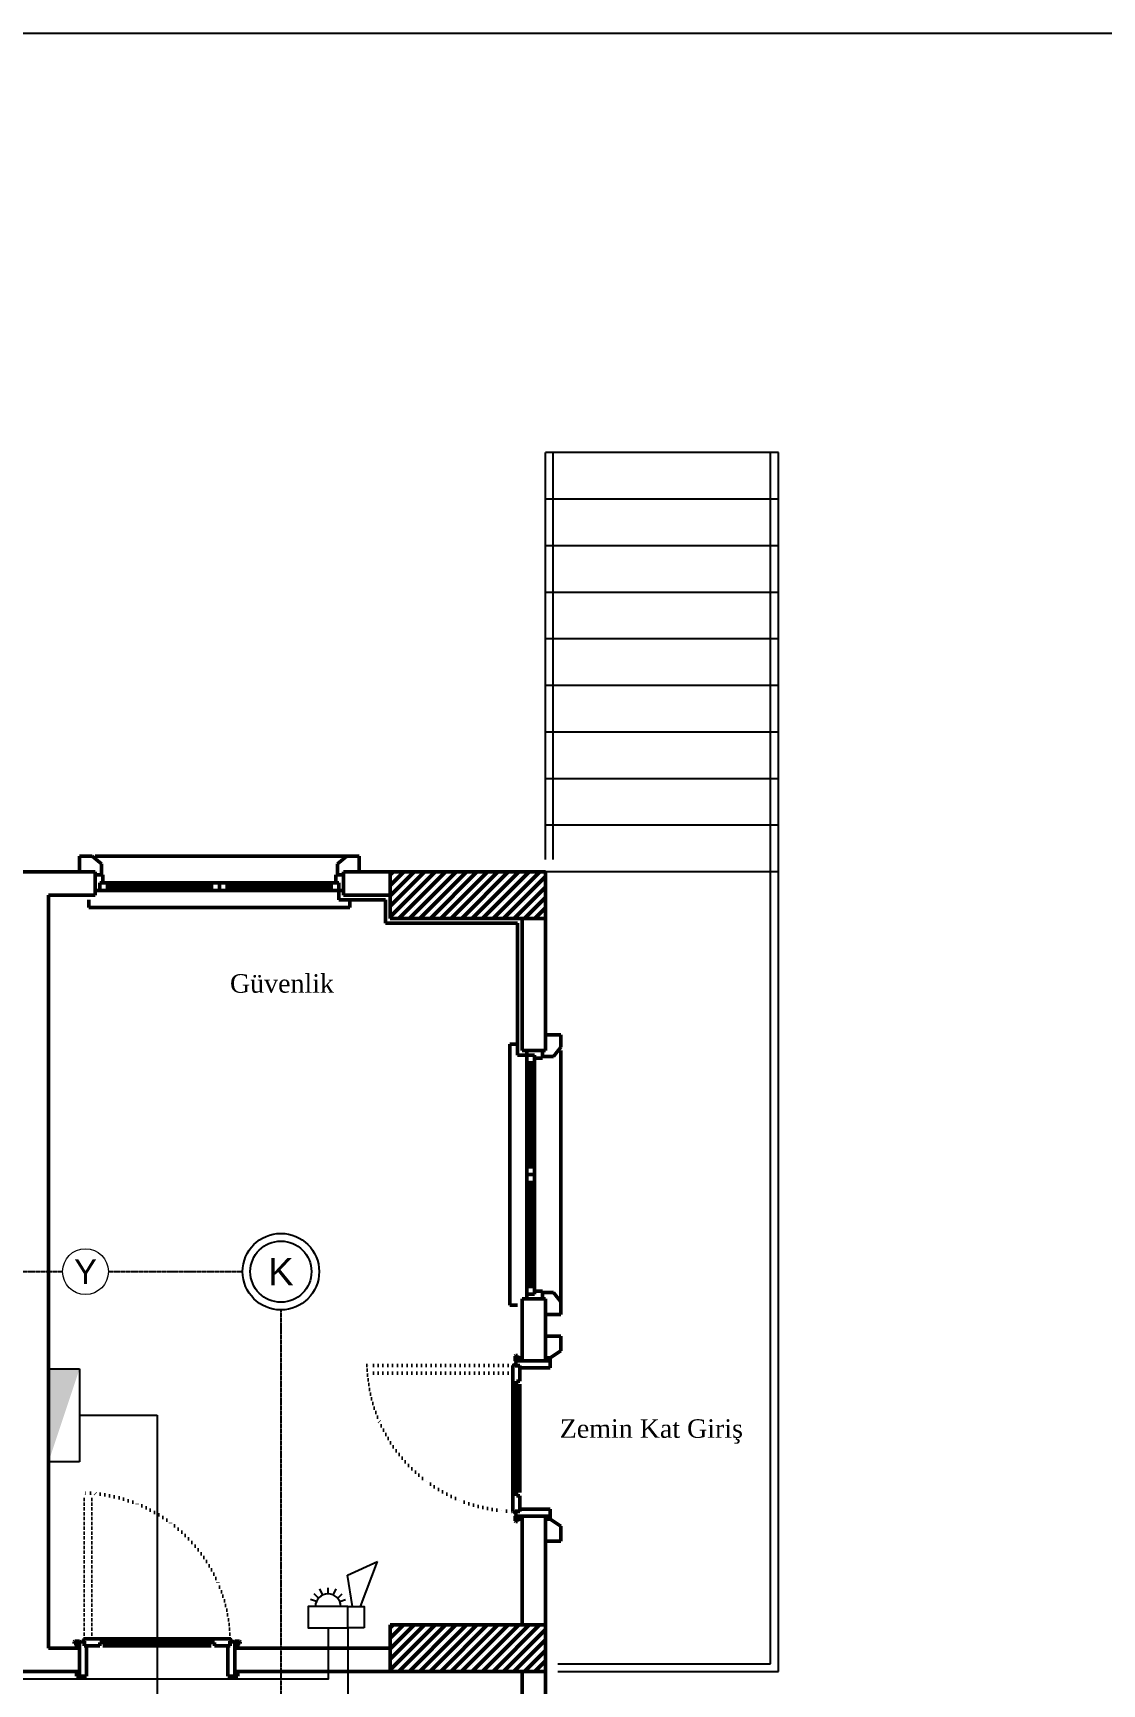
# Model space of a CAD drawing. Header units: millimetres. Extents: x 2046 to 14753, y 2361 to 29276.
# Drawn here: x 7711 to 8400, y 16113 to 17176 of the extents above; entities that cross this region are included whole.
import ezdxf
from ezdxf.enums import TextEntityAlignment as Align

# ---------------------------------------------------------------- set-up
doc = ezdxf.new("R2010")
doc.units = ezdxf.units.MM
doc.linetypes.add('ACAD_ISO07W100', pattern=[3, 0, -3])
doc.linetypes.add('CENTER', pattern=[1.625, 1.25, -0.125, 0.125, -0.125])
for name, color, linetype in [('2A-YANGIN ALARM HATTI', 5, 'Continuous'), ('2A-YANGIN ALGILAMA HATTI', 1, 'CENTER'), ('aydınlatma', 3, 'Continuous'), ('BLK-YANGIN', 3, 'Continuous'), ('BLK-YANGIN YAZI', 9, 'Continuous')]:
    doc.layers.add(name, color=color, linetype=linetype)
doc.layers.add('A.O. DUVAR', color=7, linetype='Continuous', lineweight=50)
doc.layers.add('yazi', color=251, linetype='Continuous', lineweight=25)
doc.styles.add('2A ELEKTRİK', font='swissl.ttf', dxfattribs={"height": 10})
doc.styles.add('A.O. MALZEME', font='times.ttf', dxfattribs={"height": 10})

# ---------------------------------------------------------------- blocks, each defined once
blk = doc.blocks.new('*U9')
at = {"layer": 'aydınlatma'}
for p, q in [((-30, 0), (-30, 19.992)), ((-30, 19.992), (30, 19.992)), ((30, 19.992), (30, 0)), ((-30, 0), (30, 0))]:
    blk.add_line(p, q, dxfattribs=at)
at = {"layer": 'aydınlatma', "color": 3}
blk.add_solid([(30, 0), (-30, 19.992), (-30, 0)], dxfattribs=at)
blk = doc.blocks.new('KD')
at = {"layer": 'BLK-YANGIN'}
for radius in [25, 20]:
    blk.add_circle((0, 0), radius, dxfattribs=at)
at = {"layer": 'BLK-YANGIN YAZI', "style": '2A ELEKTRİK'}
blk.add_text('K', height=18, dxfattribs=at).set_placement((0, 0), align=Align.MIDDLE_CENTER)
blk = doc.blocks.new('YB')
at = {"layer": 'BLK-YANGIN', "lineweight": 0}
blk.add_circle((-0.1, 0.1), 15, dxfattribs=at)
at = {"layer": 'BLK-YANGIN YAZI', "lineweight": 0, "style": '2A ELEKTRİK'}
blk.add_text('Y', height=16, dxfattribs=at).set_placement((-0.1, 0.1), align=Align.MIDDLE_CENTER)
blk = doc.blocks.new('FLK')
at = {"layer": 'BLK-YANGIN'}
for p, q in [((12.5, 33.9), (31.8, 42.6)), ((20.9, 13.6), (31.8, 42.6)), ((15.7, 13.6), (12.5, 33.9)), ((-6.2, 18.9), (-9, 21.8)), ((-3.3, 21), (-5.3, 25)), ((0, 21.7), (0, 25.7)), ((3.3, 21), (5.3, 25)), ((6.2, 18.9), (9, 21.8)), ((-7.5, 16.8), (-11.3, 18.1)), ((7.5, 16.8), (11.3, 18.1))]:
    blk.add_line(p, q, dxfattribs=at)
for points in [[(12.8, 0), (12.8, 13.6), (-12.8, 13.6), (-12.8, 0)], [(23.2, 0), (12.8, 0), (12.8, 13.6), (23.2, 13.6)]]:
    blk.add_lwpolyline(points, close=True, dxfattribs=at)
blk.add_arc((0, 13.6), 8.17, 0, 180, dxfattribs=at)

msp = doc.modelspace()

# ---------------------------------------------------------------- linework, layer by layer
at = {"layer": '2A-YANGIN ALARM HATTI'}
for points in [[(7901.162, 16149.047), (7901.162, 16120.858), (7901.162, 16115.858), (7529.798, 16115.858), (7529.798, 16149.047)], [(7716.152, 15757.859), (7914.009, 15757.859), (7914.009, 16149.047)]]:
    msp.add_lwpolyline(points, dxfattribs=at)
at = {"layer": '2A-YANGIN ALGILAMA HATTI'}
for points in [[(7517.695, 16378.358), (7730.175, 16378.358)], [(7759.725, 16378.358), (7846.152, 16378.358)], [(7870.777, 16353.733), (7870.777, 15762.859), (7716.152, 15762.859)]]:
    msp.add_lwpolyline(points, dxfattribs=at)
at = {"layer": 'A.O. DUVAR', "lineweight": 25, "ltscale": 4}
for p, q in [((8191.152, 16905.858), (8041.152, 16905.858)), ((8041.152, 16643.858), (8041.152, 16905.858)), ((8046.152, 16643.858), (8046.152, 16905.858)), ((8186.152, 16125.858), (8186.152, 16905.858)), ((8186.152, 16905.858), (8186.152, 16905.858)), ((8191.152, 16635.858), (8191.152, 16905.858)), ((8191.152, 16875.858), (8041.152, 16875.858)), ((8191.152, 16845.858), (8041.152, 16845.858)), ((8191.152, 16815.858), (8041.152, 16815.858)), ((8191.152, 16785.858), (8041.152, 16785.858)), ((8191.152, 16755.858), (8041.152, 16755.858)), ((8191.152, 16725.858), (8041.152, 16725.858)), ((8191.152, 16695.858), (8041.152, 16695.858)), ((8191.152, 16665.858), (8041.152, 16665.858)), ((8191.152, 16635.858), (8041.152, 16635.858)), ((8191.152, 16635.858), (8049.152, 16635.858)), ((8191.152, 16120.858), (8191.152, 16635.858)), ((8049.152, 16125.858), (8186.152, 16125.858)), ((8049.152, 16120.858), (8191.152, 16120.858))]:
    msp.add_line(p, q, dxfattribs=at)
at = {"layer": 'A.O. DUVAR', "ltscale": 100}
for p, q in [((7749.137, 16645.858), (7741.152, 16645.858)), ((7741.152, 16645.858), (7741.152, 16635.858)), ((7749.137, 16645.858), (7741.152, 16645.858)), ((7741.152, 16645.858), (7741.152, 16635.858)), ((7755.152, 16641.06), (7749.137, 16645.858)), ((7755.152, 16641.06), (7749.137, 16645.858)), ((7907.152, 16641.06), (7913.167, 16645.858)), ((7907.152, 16641.06), (7913.167, 16645.858)), ((7913.167, 16645.858), (7921.152, 16645.858)), ((7913.167, 16645.858), (7921.152, 16645.858)), ((7921.152, 16645.858), (7921.152, 16635.858)), ((7921.152, 16645.858), (7921.152, 16635.858)), ((7741.152, 16635.858), (7751.152, 16635.858)), ((7741.152, 16635.858), (7751.152, 16635.858)), ((7751.152, 16635.858), (7751.152, 16633.858)), ((7751.152, 16635.858), (7751.152, 16633.858)), ((7751.152, 16633.858), (7755.152, 16633.858)), ((7751.152, 16633.858), (7755.152, 16633.858)), ((7755.152, 16633.858), (7755.152, 16641.06)), ((7755.152, 16633.858), (7755.152, 16641.06)), ((7907.152, 16633.858), (7907.152, 16641.06)), ((7907.152, 16633.858), (7907.152, 16641.06)), ((7911.152, 16633.858), (7907.152, 16633.858)), ((7911.152, 16633.858), (7907.152, 16633.858)), ((7921.152, 16635.858), (7911.152, 16635.858)), ((7911.152, 16635.858), (7911.152, 16633.858)), ((7921.152, 16635.858), (7911.152, 16635.858)), ((7911.152, 16635.858), (7911.152, 16633.858)), ((8051.152, 16530.858), (8041.152, 16530.858)), ((8041.152, 16530.858), (8041.152, 16520.858)), ((8051.152, 16530.858), (8041.152, 16530.858)), ((8041.152, 16530.858), (8041.152, 16520.858)), ((8051.152, 16522.873), (8051.152, 16530.858)), ((8051.152, 16522.873), (8051.152, 16530.858)), ((8041.152, 16520.858), (8039.152, 16520.858)), ((8039.152, 16520.858), (8039.152, 16516.858)), ((8041.152, 16520.858), (8039.152, 16520.858)), ((8039.152, 16520.858), (8039.152, 16516.858)), ((8039.152, 16516.858), (8046.354, 16516.858)), ((8039.152, 16516.858), (8046.354, 16516.858)), ((8046.354, 16516.858), (8051.152, 16522.873)), ((8046.354, 16516.858), (8051.152, 16522.873)), ((8039.152, 16360.858), (8039.152, 16364.858)), ((8039.152, 16364.858), (8046.354, 16364.858)), ((8039.152, 16360.858), (8039.152, 16364.858)), ((8039.152, 16364.858), (8046.354, 16364.858)), ((8041.152, 16360.858), (8039.152, 16360.858)), ((8041.152, 16360.858), (8039.152, 16360.858)), ((8041.152, 16350.858), (8041.152, 16360.858)), ((8041.152, 16350.858), (8041.152, 16360.858)), ((8046.354, 16364.858), (8051.152, 16358.843)), ((8046.354, 16364.858), (8051.152, 16358.843)), ((8051.152, 16358.843), (8051.152, 16350.858)), ((8051.152, 16358.843), (8051.152, 16350.858)), ((8051.152, 16350.858), (8041.152, 16350.858)), ((8051.152, 16350.858), (8041.152, 16350.858)), ((8051.152, 16336.858), (8041.152, 16336.858)), ((8041.152, 16336.858), (8041.152, 16326.858)), ((8051.152, 16336.858), (8041.152, 16336.858)), ((8041.152, 16336.858), (8041.152, 16326.858)), ((8051.152, 16327.298), (8051.152, 16336.858)), ((8051.152, 16327.298), (8051.152, 16336.858)), ((8041.152, 16326.858), (8041.152, 16326.858)), ((8041.152, 16326.858), (8041.152, 16322.858)), ((8041.152, 16326.858), (8041.152, 16326.858)), ((8041.152, 16326.858), (8041.152, 16322.858)), ((8041.152, 16322.858), (8044.152, 16322.776)), ((8041.152, 16322.858), (8044.152, 16322.776)), ((8044.152, 16322.776), (8051.152, 16327.298)), ((8044.152, 16322.776), (8051.152, 16327.298)), ((8041.152, 16218.858), (8044.152, 16218.941)), ((8041.152, 16218.858), (8044.152, 16218.941)), ((8041.152, 16214.858), (8041.152, 16218.858)), ((8041.152, 16214.858), (8041.152, 16218.858)), ((8044.152, 16218.941), (8051.152, 16214.419)), ((8044.152, 16218.941), (8051.152, 16214.419)), ((8041.152, 16204.858), (8041.152, 16214.858)), ((8041.152, 16214.858), (8041.152, 16214.858)), ((8041.152, 16204.858), (8041.152, 16214.858)), ((8041.152, 16214.858), (8041.152, 16214.858)), ((8051.152, 16214.419), (8051.152, 16204.858)), ((8051.152, 16214.419), (8051.152, 16204.858)), ((8051.152, 16204.858), (8041.152, 16204.858)), ((8051.152, 16204.858), (8041.152, 16204.858))]:
    msp.add_line(p, q, dxfattribs=at)
at = {"layer": 'A.O. DUVAR'}
for p, q in [((7751.137, 16645.858), (7913.167, 16645.858)), ((7751.137, 16645.858), (7913.167, 16645.858)), ((7501.152, 16635.858), (7751.152, 16635.858)), ((7751.152, 16635.858), (7751.152, 16620.858)), ((7756.152, 16633.858), (7751.152, 16633.858)), ((7751.152, 16633.858), (7751.152, 16623.858)), ((7756.152, 16633.858), (7751.152, 16633.858)), ((7751.152, 16633.858), (7751.152, 16623.858)), ((7756.152, 16628.858), (7756.152, 16633.858)), ((7756.152, 16628.858), (7756.152, 16633.858)), ((7906.152, 16633.858), (7911.152, 16633.858)), ((7906.152, 16628.858), (7906.152, 16633.858)), ((7906.152, 16633.858), (7911.152, 16633.858)), ((7906.152, 16628.858), (7906.152, 16633.858)), ((7911.152, 16635.858), (7941.152, 16635.858)), ((7911.152, 16620.858), (7911.152, 16635.858)), ((7911.152, 16633.858), (7911.152, 16623.858)), ((7911.152, 16633.858), (7911.152, 16623.858)), ((7941.152, 16635.858), (8041.152, 16635.858)), ((7941.152, 16605.858), (7941.152, 16635.858)), ((7941.152, 16635.858), (7941.152, 16620.858)), ((8041.152, 16635.858), (8041.152, 16605.858)), ((7751.152, 16620.858), (7721.152, 16620.858)), ((7721.152, 16620.858), (7721.152, 16135.858)), ((7751.152, 16623.858), (7754.152, 16623.858)), ((7751.152, 16623.858), (7754.152, 16623.858)), ((7754.152, 16623.858), (7754.152, 16628.858)), ((7754.152, 16628.858), (7756.152, 16628.858)), ((7759.152, 16628.858), (7754.152, 16628.858)), ((7754.152, 16628.858), (7754.152, 16623.858)), ((7754.152, 16623.858), (7754.152, 16628.858)), ((7754.152, 16628.858), (7756.152, 16628.858)), ((7759.152, 16628.858), (7754.152, 16628.858)), ((7754.152, 16628.858), (7754.152, 16623.858)), ((7754.152, 16623.858), (7759.152, 16623.858)), ((7754.152, 16623.858), (7759.152, 16623.858)), ((7826.152, 16628.858), (7759.152, 16628.858)), ((7759.152, 16623.858), (7759.152, 16628.858)), ((7826.152, 16628.858), (7759.152, 16628.858)), ((7759.152, 16623.858), (7759.152, 16628.858)), ((7759.152, 16627.358), (7826.152, 16627.358)), ((7759.152, 16627.358), (7826.152, 16627.358)), ((7759.152, 16626.358), (7826.152, 16626.358)), ((7759.152, 16626.358), (7826.152, 16626.358)), ((7759.152, 16625.358), (7826.152, 16625.358)), ((7759.152, 16625.358), (7826.152, 16625.358)), ((7759.152, 16623.858), (7826.152, 16623.858)), ((7759.152, 16623.858), (7826.152, 16623.858)), ((7831.152, 16628.858), (7826.152, 16628.858)), ((7826.152, 16628.858), (7826.152, 16623.858)), ((7831.152, 16628.858), (7826.152, 16628.858)), ((7826.152, 16628.858), (7826.152, 16623.858)), ((7826.152, 16623.858), (7831.152, 16623.858)), ((7826.152, 16623.858), (7831.152, 16623.858)), ((7831.152, 16623.858), (7831.152, 16628.858)), ((7831.152, 16623.858), (7831.152, 16628.858)), ((7831.152, 16628.858), (7836.152, 16628.858)), ((7831.152, 16623.858), (7831.152, 16628.858)), ((7831.152, 16623.858), (7831.152, 16628.858)), ((7831.152, 16628.858), (7836.152, 16628.858)), ((7836.152, 16623.858), (7831.152, 16623.858)), ((7836.152, 16623.858), (7831.152, 16623.858)), ((7836.152, 16628.858), (7836.152, 16623.858)), ((7836.152, 16628.858), (7903.152, 16628.858)), ((7836.152, 16628.858), (7836.152, 16623.858)), ((7836.152, 16628.858), (7903.152, 16628.858)), ((7903.152, 16627.358), (7836.152, 16627.358)), ((7903.152, 16627.358), (7836.152, 16627.358)), ((7903.152, 16626.358), (7836.152, 16626.358)), ((7903.152, 16626.358), (7836.152, 16626.358)), ((7903.152, 16625.358), (7836.152, 16625.358)), ((7903.152, 16625.358), (7836.152, 16625.358)), ((7903.152, 16623.858), (7836.152, 16623.858)), ((7903.152, 16623.858), (7836.152, 16623.858)), ((7903.152, 16623.858), (7903.152, 16628.858)), ((7903.152, 16628.858), (7908.152, 16628.858)), ((7903.152, 16623.858), (7903.152, 16628.858)), ((7903.152, 16628.858), (7908.152, 16628.858)), ((7908.152, 16623.858), (7903.152, 16623.858)), ((7908.152, 16623.858), (7903.152, 16623.858)), ((7908.152, 16628.858), (7906.152, 16628.858)), ((7908.152, 16628.858), (7906.152, 16628.858)), ((7908.152, 16623.858), (7908.152, 16628.858)), ((7908.152, 16628.858), (7908.152, 16623.858)), ((7908.152, 16623.858), (7908.152, 16628.858)), ((7908.152, 16628.858), (7908.152, 16623.858)), ((7908.152, 16623.858), (7908.152, 16617.858)), ((7911.152, 16623.858), (7908.152, 16623.858)), ((7911.152, 16623.858), (7908.152, 16623.858)), ((7911.152, 16623.858), (7911.152, 16620.858)), ((7911.152, 16620.858), (7941.152, 16620.858)), ((7941.152, 16620.858), (7911.152, 16620.858)), ((7941.152, 16620.858), (7911.152, 16620.858)), ((7941.152, 16620.858), (7941.152, 16605.858)), ((7941.152, 16605.858), (7941.152, 16620.858)), ((7747.152, 16617.858), (7747.152, 16612.858)), ((7747.152, 16617.858), (7747.152, 16612.858)), ((7747.152, 16612.858), (7915.152, 16612.858)), ((7747.152, 16612.858), (7915.152, 16612.858)), ((7908.152, 16617.858), (7938.152, 16617.858)), ((7915.152, 16612.858), (7915.152, 16617.858)), ((7915.152, 16612.858), (7915.152, 16617.858)), ((7938.152, 16617.858), (7938.152, 16602.858)), ((7938.152, 16602.858), (8023.152, 16602.858)), ((7941.152, 16605.858), (8026.152, 16605.858)), ((8026.152, 16605.858), (7941.152, 16605.858)), ((8041.152, 16605.858), (7941.152, 16605.858)), ((8023.152, 16602.858), (8023.152, 16517.858)), ((8026.152, 16605.858), (8026.152, 16520.858)), ((8026.152, 16520.858), (8026.152, 16605.858)), ((8026.152, 16520.858), (8026.152, 16605.858)), ((8026.152, 16605.858), (8041.152, 16605.858)), ((8041.152, 16605.858), (8041.152, 16520.858)), ((8023.152, 16524.858), (8018.152, 16524.858)), ((8018.152, 16524.858), (8018.152, 16356.858)), ((8023.152, 16524.858), (8018.152, 16524.858)), ((8018.152, 16524.858), (8018.152, 16356.858)), ((8023.152, 16517.858), (8029.152, 16517.858)), ((8026.152, 16520.858), (8029.152, 16520.858)), ((8041.152, 16520.858), (8026.152, 16520.858)), ((8039.152, 16520.858), (8029.152, 16520.858)), ((8029.152, 16520.858), (8029.152, 16517.858)), ((8039.152, 16520.858), (8029.152, 16520.858)), ((8029.152, 16520.858), (8029.152, 16517.858)), ((8029.152, 16517.858), (8034.152, 16517.858)), ((8029.152, 16517.858), (8029.152, 16512.858)), ((8034.152, 16517.858), (8029.152, 16517.858)), ((8029.152, 16517.858), (8034.152, 16517.858)), ((8029.152, 16517.858), (8029.152, 16512.858)), ((8034.152, 16517.858), (8029.152, 16517.858)), ((8034.152, 16517.858), (8034.152, 16515.858)), ((8034.152, 16512.858), (8034.152, 16517.858)), ((8034.152, 16517.858), (8034.152, 16515.858)), ((8034.152, 16512.858), (8034.152, 16517.858)), ((8034.152, 16515.858), (8039.152, 16515.858)), ((8034.152, 16515.858), (8039.152, 16515.858)), ((8039.152, 16515.858), (8039.152, 16520.858)), ((8039.152, 16515.858), (8039.152, 16520.858)), ((8051.152, 16520.873), (8051.152, 16358.843)), ((8051.152, 16520.873), (8051.152, 16358.843)), ((8029.152, 16512.858), (8029.152, 16445.858)), ((8029.152, 16512.858), (8034.152, 16512.858)), ((8029.152, 16512.858), (8029.152, 16445.858)), ((8029.152, 16512.858), (8034.152, 16512.858)), ((8030.652, 16512.858), (8030.652, 16445.858)), ((8030.652, 16512.858), (8030.652, 16445.858)), ((8031.652, 16512.858), (8031.652, 16445.858)), ((8031.652, 16512.858), (8031.652, 16445.858)), ((8032.652, 16512.858), (8032.652, 16445.858)), ((8032.652, 16512.858), (8032.652, 16445.858)), ((8034.152, 16445.858), (8034.152, 16512.858)), ((8034.152, 16445.858), (8034.152, 16512.858)), ((8029.152, 16445.858), (8029.152, 16440.858)), ((8034.152, 16445.858), (8029.152, 16445.858)), ((8029.152, 16445.858), (8029.152, 16440.858)), ((8034.152, 16445.858), (8029.152, 16445.858)), ((8029.152, 16440.858), (8034.152, 16440.858)), ((8029.152, 16435.858), (8029.152, 16440.858)), ((8029.152, 16440.858), (8034.152, 16440.858)), ((8029.152, 16440.858), (8034.152, 16440.858)), ((8029.152, 16435.858), (8029.152, 16440.858)), ((8029.152, 16440.858), (8034.152, 16440.858)), ((8034.152, 16440.858), (8034.152, 16445.858)), ((8034.152, 16440.858), (8034.152, 16445.858)), ((8034.152, 16440.858), (8034.152, 16435.858)), ((8034.152, 16440.858), (8034.152, 16435.858)), ((8029.152, 16368.858), (8029.152, 16435.858)), ((8034.152, 16435.858), (8029.152, 16435.858)), ((8029.152, 16368.858), (8029.152, 16435.858)), ((8034.152, 16435.858), (8029.152, 16435.858)), ((8030.652, 16368.858), (8030.652, 16435.858)), ((8030.652, 16368.858), (8030.652, 16435.858)), ((8031.652, 16368.858), (8031.652, 16435.858)), ((8031.652, 16368.858), (8031.652, 16435.858)), ((8032.652, 16368.858), (8032.652, 16435.858)), ((8032.652, 16368.858), (8032.652, 16435.858)), ((8034.152, 16435.858), (8034.152, 16368.858)), ((8034.152, 16435.858), (8034.152, 16368.858)), ((8029.152, 16363.858), (8029.152, 16368.858)), ((8029.152, 16368.858), (8034.152, 16368.858)), ((8029.152, 16363.858), (8029.152, 16368.858)), ((8029.152, 16368.858), (8034.152, 16368.858)), ((8034.152, 16368.858), (8034.152, 16363.858)), ((8034.152, 16368.858), (8034.152, 16363.858)), ((8034.152, 16363.858), (8034.152, 16365.858)), ((8034.152, 16365.858), (8039.152, 16365.858)), ((8034.152, 16363.858), (8034.152, 16365.858)), ((8034.152, 16365.858), (8039.152, 16365.858)), ((8039.152, 16365.858), (8039.152, 16360.858)), ((8039.152, 16365.858), (8039.152, 16360.858)), ((8018.152, 16356.858), (8023.152, 16356.858)), ((8018.152, 16356.858), (8023.152, 16356.858)), ((8026.152, 16360.858), (8026.152, 16321.858)), ((8026.152, 16360.858), (8041.152, 16360.858)), ((8026.152, 16320.858), (8026.152, 16360.858)), ((8029.152, 16360.858), (8029.152, 16363.858)), ((8029.152, 16363.858), (8034.152, 16363.858)), ((8034.152, 16363.858), (8029.152, 16363.858)), ((8029.152, 16360.858), (8029.152, 16363.858)), ((8029.152, 16363.858), (8034.152, 16363.858)), ((8034.152, 16363.858), (8029.152, 16363.858)), ((8039.152, 16360.858), (8029.152, 16360.858)), ((8039.152, 16360.858), (8029.152, 16360.858)), ((8041.152, 16360.858), (8041.152, 16320.858)), ((8022.152, 16324.336), (8021.652, 16323.836)), ((8021.652, 16323.836), (8021.652, 16320.836)), ((8023.102, 16324.336), (8022.152, 16324.336)), ((8023.102, 16320.336), (8023.102, 16324.336)), ((8023.152, 16320.858), (8023.152, 16322.858)), ((8023.152, 16322.858), (8026.152, 16322.858)), ((8026.152, 16322.858), (8026.152, 16320.858)), ((8044.152, 16322.858), (8041.152, 16322.858)), ((8041.152, 16322.858), (8041.152, 16320.858)), ((8044.152, 16320.858), (8044.152, 16322.858)), ((8020.225, 16317.911), (8021.091, 16318.411)), ((8020.225, 16223.858), (8020.225, 16317.911)), ((8021.091, 16318.411), (8021.591, 16318.411)), ((8021.591, 16318.411), (8021.591, 16317.786)), ((8024.591, 16317.786), (8021.591, 16317.786)), ((8021.652, 16320.836), (8022.152, 16320.336)), ((8021.652, 16319.411), (8022.152, 16319.911)), ((8021.652, 16317.858), (8021.652, 16319.411)), ((8024.652, 16317.858), (8021.652, 16317.858)), ((8022.152, 16320.336), (8023.102, 16320.336)), ((8022.152, 16319.911), (8023.152, 16319.911)), ((8023.152, 16319.911), (8023.152, 16320.858)), ((8023.152, 16320.858), (8026.152, 16320.858)), ((8024.591, 16317.786), (8024.591, 16314.858)), ((8024.591, 16314.858), (8024.591, 16307.858)), ((8024.652, 16316.358), (8024.652, 16317.858)), ((8044.152, 16316.358), (8024.652, 16316.358)), ((8026.152, 16320.858), (8041.152, 16320.858)), ((8041.152, 16320.858), (8026.152, 16320.858)), ((8041.152, 16320.858), (8044.152, 16320.858)), ((8044.152, 16320.858), (8044.152, 16316.358)), ((8022.591, 16307.858), (8022.591, 16234.043)), ((8024.586, 16307.858), (8022.591, 16307.858)), ((8024.591, 16305.858), (8024.591, 16236.043)), ((8024.591, 16234.043), (8022.591, 16234.043)), ((8024.591, 16234.043), (8024.591, 16224.043)), ((8021.091, 16223.358), (8020.225, 16223.858)), ((8021.591, 16223.358), (8021.091, 16223.358)), ((8021.591, 16223.358), (8021.591, 16224.043)), ((8021.591, 16224.043), (8024.591, 16224.043)), ((8024.652, 16223.858), (8021.652, 16223.858)), ((8021.652, 16223.858), (8021.652, 16222.381)), ((8021.652, 16222.381), (8022.152, 16221.881)), ((8021.652, 16220.881), (8022.152, 16221.381)), ((8021.652, 16217.881), (8021.652, 16220.881)), ((8022.152, 16217.381), (8021.652, 16217.881)), ((8022.152, 16221.881), (8023.152, 16221.881)), ((8022.152, 16221.381), (8023.102, 16221.381)), ((8023.102, 16217.381), (8022.152, 16217.381)), ((8023.102, 16221.381), (8023.102, 16217.381)), ((8023.152, 16221.881), (8023.152, 16220.858)), ((8023.152, 16220.858), (8026.152, 16220.858)), ((8023.152, 16220.858), (8023.152, 16218.858)), ((8023.152, 16218.858), (8026.152, 16218.858)), ((8044.152, 16225.358), (8024.652, 16225.358)), ((8024.652, 16225.358), (8024.652, 16223.858)), ((8026.152, 16220.858), (8041.152, 16220.858)), ((8026.152, 16218.858), (8026.152, 16220.858)), ((8026.152, 16150.858), (8026.152, 16220.858)), ((8026.152, 16220.858), (8041.152, 16220.858)), ((8041.152, 16218.858), (8041.152, 16220.858)), ((8041.152, 16220.858), (8044.152, 16220.858)), ((8041.152, 16220.858), (8041.152, 16150.858)), ((8044.152, 16218.858), (8041.152, 16218.858)), ((8044.152, 16220.858), (8044.152, 16225.358)), ((8044.152, 16220.858), (8044.152, 16218.858)), ((7744.1, 16141.786), (7743.6, 16140.92)), ((7838.153, 16141.786), (7744.1, 16141.786)), ((7838.653, 16140.92), (7838.153, 16141.786)), ((7941.152, 16150.858), (8041.152, 16150.858)), ((7941.152, 16120.858), (7941.152, 16150.858)), ((8041.152, 16150.858), (8026.152, 16150.858)), ((8041.152, 16150.858), (8041.152, 16120.858)), ((7721.152, 16135.858), (7741.152, 16135.858)), ((7737.675, 16139.858), (7738.175, 16140.358)), ((7737.675, 16138.908), (7737.675, 16139.858)), ((7741.675, 16138.908), (7737.675, 16138.908)), ((7738.175, 16140.358), (7741.175, 16140.358)), ((7741.152, 16138.858), (7739.152, 16138.858)), ((7739.152, 16138.858), (7739.152, 16135.858)), ((7739.152, 16135.858), (7741.152, 16135.858)), ((7742.1, 16138.858), (7741.152, 16138.858)), ((7741.152, 16138.858), (7741.152, 16135.858)), ((7741.152, 16135.858), (7741.152, 16120.858)), ((7741.152, 16135.858), (7741.152, 16120.858)), ((7741.175, 16140.358), (7741.675, 16139.858)), ((7741.675, 16139.858), (7741.675, 16138.908)), ((7742.6, 16140.358), (7742.1, 16139.858)), ((7742.1, 16139.858), (7742.1, 16138.858)), ((7744.152, 16140.358), (7742.6, 16140.358)), ((7743.6, 16140.92), (7743.6, 16140.42)), ((7743.6, 16140.42), (7744.225, 16140.42)), ((7744.152, 16137.358), (7744.152, 16140.358)), ((7745.652, 16137.358), (7744.152, 16137.358)), ((7744.225, 16137.42), (7744.225, 16140.42)), ((7744.225, 16137.42), (7747.153, 16137.42)), ((7745.652, 16117.858), (7745.652, 16137.358)), ((7747.153, 16137.42), (7754.152, 16137.42)), ((7754.152, 16139.42), (7827.968, 16139.42)), ((7754.152, 16137.424), (7754.152, 16139.42)), ((7756.152, 16137.42), (7825.968, 16137.42)), ((7827.968, 16137.42), (7827.968, 16139.42)), ((7827.968, 16137.42), (7837.968, 16137.42)), ((7836.652, 16117.858), (7836.652, 16137.358)), ((7836.652, 16137.358), (7838.152, 16137.358)), ((7838.653, 16140.42), (7837.968, 16140.419)), ((7837.968, 16140.419), (7837.968, 16137.42)), ((7838.152, 16137.358), (7838.152, 16140.358)), ((7838.152, 16140.358), (7839.63, 16140.358)), ((7838.653, 16140.42), (7838.653, 16140.92)), ((7839.63, 16140.358), (7840.13, 16139.858)), ((7840.13, 16139.858), (7840.13, 16138.858)), ((7840.13, 16138.858), (7841.152, 16138.858)), ((7841.13, 16140.358), (7840.63, 16139.858)), ((7840.63, 16139.858), (7840.63, 16138.908)), ((7840.63, 16138.908), (7844.63, 16138.908)), ((7844.13, 16140.358), (7841.13, 16140.358)), ((7841.152, 16138.858), (7841.152, 16135.858)), ((7841.152, 16138.858), (7843.152, 16138.858)), ((7841.152, 16135.858), (7841.152, 16120.858)), ((7843.152, 16135.858), (7841.152, 16135.858)), ((7841.152, 16135.858), (7941.152, 16135.858)), ((7841.152, 16120.858), (7841.152, 16135.858)), ((7843.152, 16138.858), (7843.152, 16135.858)), ((7844.63, 16139.858), (7844.13, 16140.358)), ((7844.63, 16138.908), (7844.63, 16139.858)), ((7941.152, 16135.858), (7941.152, 16120.858)), ((7741.152, 16120.858), (7366.152, 16120.86)), ((7739.152, 16117.858), (7739.152, 16120.858)), ((7739.152, 16120.858), (7741.152, 16120.858)), ((7741.152, 16120.858), (7741.152, 16117.858)), ((7843.152, 16120.858), (7841.152, 16120.858)), ((7841.152, 16120.858), (7841.152, 16117.858)), ((7941.152, 16120.858), (7841.152, 16120.858)), ((7843.152, 16117.858), (7843.152, 16120.858)), ((8041.152, 16120.858), (7941.152, 16120.858)), ((8026.152, 16030.858), (8026.152, 16120.858)), ((8026.152, 16120.858), (8041.152, 16120.858)), ((8041.152, 16120.858), (8041.152, 16030.858)), ((7741.152, 16117.858), (7739.152, 16117.858)), ((7741.152, 16117.858), (7745.652, 16117.858)), ((7841.152, 16117.858), (7836.652, 16117.858)), ((7841.152, 16117.858), (7843.152, 16117.858))]:
    msp.add_line(p, q, dxfattribs=at)
at = {"layer": 'A.O. DUVAR', "linetype": 'Continuous', "ltscale": 10}
for p, q in [((7941.152, 16633.853), (7943.157, 16635.858)), ((7941.152, 16627.118), (7949.893, 16635.858)), ((7941.152, 16620.383), (7956.628, 16635.858)), ((7941.152, 16613.648), (7963.363, 16635.858)), ((7941.152, 16606.913), (7970.098, 16635.858)), ((7943.552, 16632.885), (7943.552, 16632.885)), ((7946.833, 16605.858), (7976.833, 16635.858)), ((7950.287, 16632.885), (7950.287, 16632.885)), ((7953.569, 16605.858), (7983.569, 16635.858)), ((7957.022, 16632.885), (7957.022, 16632.885)), ((7960.304, 16605.858), (7990.304, 16635.858)), ((7963.757, 16632.885), (7963.757, 16632.885)), ((7967.039, 16605.858), (7997.039, 16635.858)), ((7970.492, 16632.885), (7970.492, 16632.885)), ((7973.774, 16605.858), (8003.774, 16635.858)), ((7977.228, 16632.885), (7977.228, 16632.885)), ((7980.509, 16605.858), (8010.509, 16635.858)), ((7983.963, 16632.885), (7983.963, 16632.885)), ((7987.244, 16605.858), (8017.244, 16635.858)), ((7990.698, 16632.885), (7990.698, 16632.885)), ((7993.98, 16605.858), (8023.98, 16635.858)), ((7997.433, 16632.885), (7997.433, 16632.885)), ((8000.715, 16605.858), (8030.715, 16635.858)), ((8004.168, 16632.885), (8004.168, 16632.885)), ((8007.45, 16605.858), (8037.45, 16635.858)), ((8010.903, 16632.885), (8010.903, 16632.885)), ((8014.185, 16605.858), (8041.152, 16632.825)), ((8017.639, 16632.885), (8017.639, 16632.885)), ((8024.374, 16632.885), (8024.374, 16632.885)), ((8031.109, 16632.885), (8031.109, 16632.885)), ((8037.844, 16632.885), (8037.844, 16632.885)), ((7943.552, 16626.15), (7943.552, 16626.15)), ((7946.919, 16629.517), (7946.919, 16629.517)), ((7946.919, 16622.782), (7946.919, 16622.782)), ((7950.287, 16626.15), (7950.287, 16626.15)), ((7953.654, 16629.517), (7953.654, 16629.517)), ((7953.654, 16622.782), (7953.654, 16622.782)), ((7957.022, 16626.15), (7957.022, 16626.15)), ((7960.39, 16629.517), (7960.39, 16629.517)), ((7960.39, 16622.782), (7960.39, 16622.782)), ((7963.757, 16626.15), (7963.757, 16626.15)), ((7967.125, 16629.517), (7967.125, 16629.517)), ((7967.125, 16622.782), (7967.125, 16622.782)), ((7970.492, 16626.15), (7970.492, 16626.15)), ((7973.86, 16629.517), (7973.86, 16629.517)), ((7973.86, 16622.782), (7973.86, 16622.782)), ((7977.228, 16626.15), (7977.228, 16626.15)), ((7980.595, 16629.517), (7980.595, 16629.517)), ((7980.595, 16622.782), (7980.595, 16622.782)), ((7983.963, 16626.15), (7983.963, 16626.15)), ((7987.33, 16629.517), (7987.33, 16629.517)), ((7987.33, 16622.782), (7987.33, 16622.782)), ((7990.698, 16626.15), (7990.698, 16626.15)), ((7994.066, 16629.517), (7994.066, 16629.517)), ((7994.066, 16622.782), (7994.066, 16622.782)), ((7997.433, 16626.15), (7997.433, 16626.15)), ((8000.801, 16629.517), (8000.801, 16629.517)), ((8000.801, 16622.782), (8000.801, 16622.782)), ((8004.168, 16626.15), (8004.168, 16626.15)), ((8007.536, 16629.517), (8007.536, 16629.517)), ((8007.536, 16622.782), (8007.536, 16622.782)), ((8010.903, 16626.15), (8010.903, 16626.15)), ((8014.271, 16629.517), (8014.271, 16629.517)), ((8014.271, 16622.782), (8014.271, 16622.782)), ((8017.639, 16626.15), (8017.639, 16626.15)), ((8020.92, 16605.858), (8041.152, 16626.09)), ((8021.006, 16629.517), (8021.006, 16629.517)), ((8021.006, 16622.782), (8021.006, 16622.782)), ((8024.374, 16626.15), (8024.374, 16626.15)), ((8027.741, 16629.517), (8027.741, 16629.517)), ((8027.741, 16622.782), (8027.741, 16622.782)), ((8031.109, 16626.15), (8031.109, 16626.15)), ((8034.477, 16629.517), (8034.477, 16629.517)), ((8034.477, 16622.782), (8034.477, 16622.782)), ((8037.844, 16626.15), (8037.844, 16626.15)), ((7943.552, 16619.415), (7943.552, 16619.415)), ((7943.552, 16612.679), (7943.552, 16612.679)), ((7946.919, 16616.047), (7946.919, 16616.047)), ((7950.287, 16619.415), (7950.287, 16619.415)), ((7950.287, 16612.679), (7950.287, 16612.679)), ((7953.654, 16616.047), (7953.654, 16616.047)), ((7957.022, 16619.415), (7957.022, 16619.415)), ((7957.022, 16612.679), (7957.022, 16612.679)), ((7960.39, 16616.047), (7960.39, 16616.047)), ((7963.757, 16619.415), (7963.757, 16619.415)), ((7963.757, 16612.679), (7963.757, 16612.679)), ((7967.125, 16616.047), (7967.125, 16616.047)), ((7970.492, 16619.415), (7970.492, 16619.415)), ((7970.492, 16612.679), (7970.492, 16612.679)), ((7973.86, 16616.047), (7973.86, 16616.047)), ((7977.228, 16619.415), (7977.228, 16619.415)), ((7977.228, 16612.679), (7977.228, 16612.679)), ((7980.595, 16616.047), (7980.595, 16616.047)), ((7983.963, 16619.415), (7983.963, 16619.415)), ((7983.963, 16612.679), (7983.963, 16612.679)), ((7987.33, 16616.047), (7987.33, 16616.047)), ((7990.698, 16619.415), (7990.698, 16619.415)), ((7990.698, 16612.679), (7990.698, 16612.679)), ((7994.066, 16616.047), (7994.066, 16616.047)), ((7997.433, 16619.415), (7997.433, 16619.415)), ((7997.433, 16612.679), (7997.433, 16612.679)), ((8000.801, 16616.047), (8000.801, 16616.047)), ((8004.168, 16619.415), (8004.168, 16619.415)), ((8004.168, 16612.679), (8004.168, 16612.679)), ((8007.536, 16616.047), (8007.536, 16616.047)), ((8010.903, 16619.415), (8010.903, 16619.415)), ((8010.903, 16612.679), (8010.903, 16612.679)), ((8014.271, 16616.047), (8014.271, 16616.047)), ((8017.639, 16619.415), (8017.639, 16619.415)), ((8017.639, 16612.679), (8017.639, 16612.679)), ((8021.006, 16616.047), (8021.006, 16616.047)), ((8024.374, 16619.415), (8024.374, 16619.415)), ((8024.374, 16612.679), (8024.374, 16612.679)), ((8027.656, 16605.858), (8041.152, 16619.355)), ((8027.741, 16616.047), (8027.741, 16616.047)), ((8031.109, 16619.415), (8031.109, 16619.415)), ((8031.109, 16612.679), (8031.109, 16612.679)), ((8034.391, 16605.858), (8041.152, 16612.62)), ((8034.477, 16616.047), (8034.477, 16616.047)), ((8037.844, 16619.415), (8037.844, 16619.415)), ((8037.844, 16612.679), (8037.844, 16612.679)), ((7943.552, 16605.944), (7943.552, 16605.944)), ((7946.919, 16609.312), (7946.919, 16609.312)), ((7950.287, 16605.944), (7950.287, 16605.944)), ((7953.654, 16609.312), (7953.654, 16609.312)), ((7957.022, 16605.944), (7957.022, 16605.944)), ((7960.39, 16609.312), (7960.39, 16609.312)), ((7963.757, 16605.944), (7963.757, 16605.944)), ((7967.125, 16609.312), (7967.125, 16609.312)), ((7970.492, 16605.944), (7970.492, 16605.944)), ((7973.86, 16609.312), (7973.86, 16609.312)), ((7977.228, 16605.944), (7977.228, 16605.944)), ((7980.595, 16609.312), (7980.595, 16609.312)), ((7983.963, 16605.944), (7983.963, 16605.944)), ((7987.33, 16609.312), (7987.33, 16609.312)), ((7990.698, 16605.944), (7990.698, 16605.944)), ((7994.066, 16609.312), (7994.066, 16609.312)), ((7997.433, 16605.944), (7997.433, 16605.944)), ((8000.801, 16609.312), (8000.801, 16609.312)), ((8004.168, 16605.944), (8004.168, 16605.944)), ((8007.536, 16609.312), (8007.536, 16609.312)), ((8010.903, 16605.944), (8010.903, 16605.944)), ((8014.271, 16609.312), (8014.271, 16609.312)), ((8017.639, 16605.944), (8017.639, 16605.944)), ((8021.006, 16609.312), (8021.006, 16609.312)), ((8024.374, 16605.944), (8024.374, 16605.944)), ((8027.741, 16609.312), (8027.741, 16609.312)), ((8031.109, 16605.944), (8031.109, 16605.944)), ((8034.477, 16609.312), (8034.477, 16609.312)), ((8037.844, 16605.944), (8037.844, 16605.944)), ((8041.126, 16605.858), (8041.152, 16605.885)), ((7941.152, 16148.919), (7943.091, 16150.858)), ((7941.152, 16142.184), (7949.826, 16150.858)), ((7941.152, 16135.449), (7956.562, 16150.858)), ((7941.152, 16128.714), (7963.297, 16150.858)), ((7941.152, 16121.979), (7970.032, 16150.858)), ((7943.552, 16147.951), (7943.552, 16147.951)), ((7946.767, 16120.858), (7976.767, 16150.858)), ((7946.919, 16144.584), (7946.919, 16144.584)), ((7950.287, 16147.951), (7950.287, 16147.951)), ((7953.502, 16120.858), (7983.502, 16150.858)), ((7953.654, 16144.584), (7953.654, 16144.584)), ((7957.022, 16147.951), (7957.022, 16147.951)), ((7960.238, 16120.858), (7990.238, 16150.858)), ((7960.39, 16144.584), (7960.39, 16144.584)), ((7963.757, 16147.951), (7963.757, 16147.951)), ((7966.973, 16120.858), (7996.973, 16150.858)), ((7967.125, 16144.584), (7967.125, 16144.584)), ((7970.492, 16147.951), (7970.492, 16147.951)), ((7973.708, 16120.858), (8003.708, 16150.858)), ((7973.86, 16144.584), (7973.86, 16144.584)), ((7977.228, 16147.951), (7977.228, 16147.951)), ((7980.443, 16120.858), (8010.443, 16150.858)), ((7980.595, 16144.584), (7980.595, 16144.584)), ((7983.963, 16147.951), (7983.963, 16147.951)), ((7987.178, 16120.858), (8017.178, 16150.858)), ((7987.33, 16144.584), (7987.33, 16144.584)), ((7990.698, 16147.951), (7990.698, 16147.951)), ((7993.914, 16120.858), (8023.914, 16150.858)), ((7994.066, 16144.584), (7994.066, 16144.584)), ((7997.433, 16147.951), (7997.433, 16147.951)), ((8000.649, 16120.858), (8030.649, 16150.858)), ((8000.801, 16144.584), (8000.801, 16144.584)), ((8004.168, 16147.951), (8004.168, 16147.951)), ((8007.384, 16120.858), (8037.384, 16150.858)), ((8007.536, 16144.584), (8007.536, 16144.584)), ((8010.903, 16147.951), (8010.903, 16147.951)), ((8014.119, 16120.858), (8041.152, 16147.892)), ((8014.271, 16144.584), (8014.271, 16144.584)), ((8017.639, 16147.951), (8017.639, 16147.951)), ((8021.006, 16144.584), (8021.006, 16144.584)), ((8024.374, 16147.951), (8024.374, 16147.951)), ((8027.741, 16144.584), (8027.741, 16144.584)), ((8031.109, 16147.951), (8031.109, 16147.951)), ((8034.477, 16144.584), (8034.477, 16144.584)), ((8037.844, 16147.951), (8037.844, 16147.951)), ((7943.552, 16141.216), (7943.552, 16141.216)), ((7943.552, 16134.481), (7943.552, 16134.481)), ((7946.919, 16137.848), (7946.919, 16137.848)), ((7946.919, 16131.113), (7946.919, 16131.113)), ((7950.287, 16141.216), (7950.287, 16141.216)), ((7950.287, 16134.481), (7950.287, 16134.481)), ((7953.654, 16137.848), (7953.654, 16137.848)), ((7953.654, 16131.113), (7953.654, 16131.113)), ((7957.022, 16141.216), (7957.022, 16141.216)), ((7957.022, 16134.481), (7957.022, 16134.481)), ((7960.39, 16137.848), (7960.39, 16137.848)), ((7960.39, 16131.113), (7960.39, 16131.113)), ((7963.757, 16141.216), (7963.757, 16141.216)), ((7963.757, 16134.481), (7963.757, 16134.481)), ((7967.125, 16137.848), (7967.125, 16137.848)), ((7967.125, 16131.113), (7967.125, 16131.113)), ((7970.492, 16141.216), (7970.492, 16141.216)), ((7970.492, 16134.481), (7970.492, 16134.481)), ((7973.86, 16137.848), (7973.86, 16137.848)), ((7973.86, 16131.113), (7973.86, 16131.113)), ((7977.228, 16141.216), (7977.228, 16141.216)), ((7977.228, 16134.481), (7977.228, 16134.481)), ((7980.595, 16137.848), (7980.595, 16137.848)), ((7980.595, 16131.113), (7980.595, 16131.113)), ((7983.963, 16141.216), (7983.963, 16141.216)), ((7983.963, 16134.481), (7983.963, 16134.481)), ((7987.33, 16137.848), (7987.33, 16137.848)), ((7987.33, 16131.113), (7987.33, 16131.113)), ((7990.698, 16141.216), (7990.698, 16141.216)), ((7990.698, 16134.481), (7990.698, 16134.481)), ((7994.066, 16137.848), (7994.066, 16137.848)), ((7994.066, 16131.113), (7994.066, 16131.113)), ((7997.433, 16141.216), (7997.433, 16141.216)), ((7997.433, 16134.481), (7997.433, 16134.481)), ((8000.801, 16137.848), (8000.801, 16137.848)), ((8000.801, 16131.113), (8000.801, 16131.113)), ((8004.168, 16141.216), (8004.168, 16141.216)), ((8004.168, 16134.481), (8004.168, 16134.481)), ((8007.536, 16137.848), (8007.536, 16137.848)), ((8007.536, 16131.113), (8007.536, 16131.113)), ((8010.903, 16141.216), (8010.903, 16141.216)), ((8010.903, 16134.481), (8010.903, 16134.481)), ((8014.271, 16137.848), (8014.271, 16137.848)), ((8014.271, 16131.113), (8014.271, 16131.113)), ((8017.639, 16141.216), (8017.639, 16141.216)), ((8017.639, 16134.481), (8017.639, 16134.481)), ((8020.854, 16120.858), (8041.152, 16141.156)), ((8021.006, 16137.848), (8021.006, 16137.848)), ((8021.006, 16131.113), (8021.006, 16131.113)), ((8024.374, 16141.216), (8024.374, 16141.216)), ((8024.374, 16134.481), (8024.374, 16134.481)), ((8027.589, 16120.858), (8041.152, 16134.421)), ((8027.741, 16137.848), (8027.741, 16137.848)), ((8027.741, 16131.113), (8027.741, 16131.113)), ((8031.109, 16141.216), (8031.109, 16141.216)), ((8031.109, 16134.481), (8031.109, 16134.481)), ((8034.477, 16137.848), (8034.477, 16137.848)), ((8034.477, 16131.113), (8034.477, 16131.113)), ((8037.844, 16141.216), (8037.844, 16141.216)), ((8037.844, 16134.481), (8037.844, 16134.481)), ((7943.552, 16127.746), (7943.552, 16127.746)), ((7943.552, 16121.01), (7943.552, 16121.01)), ((7946.919, 16124.378), (7946.919, 16124.378)), ((7950.287, 16127.746), (7950.287, 16127.746)), ((7950.287, 16121.01), (7950.287, 16121.01)), ((7953.654, 16124.378), (7953.654, 16124.378)), ((7957.022, 16127.746), (7957.022, 16127.746)), ((7957.022, 16121.01), (7957.022, 16121.01)), ((7960.39, 16124.378), (7960.39, 16124.378)), ((7963.757, 16127.746), (7963.757, 16127.746)), ((7963.757, 16121.01), (7963.757, 16121.01)), ((7967.125, 16124.378), (7967.125, 16124.378)), ((7970.492, 16127.746), (7970.492, 16127.746)), ((7970.492, 16121.01), (7970.492, 16121.01)), ((7973.86, 16124.378), (7973.86, 16124.378)), ((7977.228, 16127.746), (7977.228, 16127.746)), ((7977.228, 16121.01), (7977.228, 16121.01)), ((7980.595, 16124.378), (7980.595, 16124.378)), ((7983.963, 16127.746), (7983.963, 16127.746)), ((7983.963, 16121.01), (7983.963, 16121.01)), ((7987.33, 16124.378), (7987.33, 16124.378)), ((7990.698, 16127.746), (7990.698, 16127.746)), ((7990.698, 16121.01), (7990.698, 16121.01)), ((7994.066, 16124.378), (7994.066, 16124.378)), ((7997.433, 16127.746), (7997.433, 16127.746)), ((7997.433, 16121.01), (7997.433, 16121.01)), ((8000.801, 16124.378), (8000.801, 16124.378)), ((8004.168, 16127.746), (8004.168, 16127.746)), ((8004.168, 16121.01), (8004.168, 16121.01)), ((8007.536, 16124.378), (8007.536, 16124.378)), ((8010.903, 16127.746), (8010.903, 16127.746)), ((8010.903, 16121.01), (8010.903, 16121.01)), ((8014.271, 16124.378), (8014.271, 16124.378)), ((8017.639, 16127.746), (8017.639, 16127.746)), ((8017.639, 16121.01), (8017.639, 16121.01)), ((8021.006, 16124.378), (8021.006, 16124.378)), ((8024.374, 16127.746), (8024.374, 16127.746)), ((8024.374, 16121.01), (8024.374, 16121.01)), ((8027.741, 16124.378), (8027.741, 16124.378)), ((8031.109, 16127.746), (8031.109, 16127.746)), ((8031.109, 16121.01), (8031.109, 16121.01)), ((8034.325, 16120.858), (8041.152, 16127.686)), ((8034.477, 16124.378), (8034.477, 16124.378)), ((8037.844, 16127.746), (8037.844, 16127.746)), ((8037.844, 16121.01), (8037.844, 16121.01)), ((8041.06, 16120.858), (8041.152, 16120.951))]:
    msp.add_line(p, q, dxfattribs=at)
at = {"layer": 'A.O. DUVAR', "linetype": 'ACAD_ISO07W100'}
for p, q in [((8020.225, 16317.911), (7926.225, 16317.911)), ((8020.225, 16312.911), (7926.225, 16312.911)), ((7744.1, 16141.786), (7744.1, 16235.786)), ((7749.1, 16141.786), (7749.1, 16235.786))]:
    msp.add_line(p, q, dxfattribs=at)
for centre, start, end in [((8022.457, 16320.141), 181.327957, 268.639954), ((7741.869, 16139.554), 1.360046, 88.672043)]:
    msp.add_arc(centre, 96.258, start, end, dxfattribs=at)
at = {"layer": 'A.O. DUVAR'}
for p in [(8041.152, 16220.858), (7841.152, 16120.858)]:
    msp.add_point(p, dxfattribs=at)
at = {"layer": 'aydınlatma'}
for p, q in [((7741.144, 16285.858), (7791.144, 16285.858)), ((7791.144, 16285.858), (7791.144, 16105.858))]:
    msp.add_line(p, q, dxfattribs=at)
at = {"layer": 'yazi'}
msp.add_lwpolyline([(3020.515, 17176.122), (11459.215, 17176.122)], dxfattribs=at)

# ---------------------------------------------------------------- block references
at = {"layer": 'aydınlatma', "rotation": 270}
msp.add_blockref('*U9', (7721.152, 16285.858), dxfattribs=at)
at = {"layer": 'BLK-YANGIN', "xscale": 0.985, "yscale": 0.985, "zscale": 0.985}
for name, p in [('KD', (7870.777, 16378.358)), ('YB', (7745.036, 16378.277))]:
    msp.add_blockref(name, p, dxfattribs=at)
at = {"layer": 'BLK-YANGIN'}
msp.add_blockref('FLK', (7901.162, 16149.047), dxfattribs=at)

# ---------------------------------------------------------------- texts
at = {"layer": 'A.O. DUVAR', "style": 'A.O. MALZEME'}
for s, height, p in [('Güvenlik', 11.9174, (7837.979, 16558.004, 3.5)), ('Zemin Kat Giriş ', 11.91743, (8050.357, 16271.328, 3.5))]:
    msp.add_text(s, height=height, dxfattribs=at).set_placement(p)

doc.saveas('drawing.dxf')
